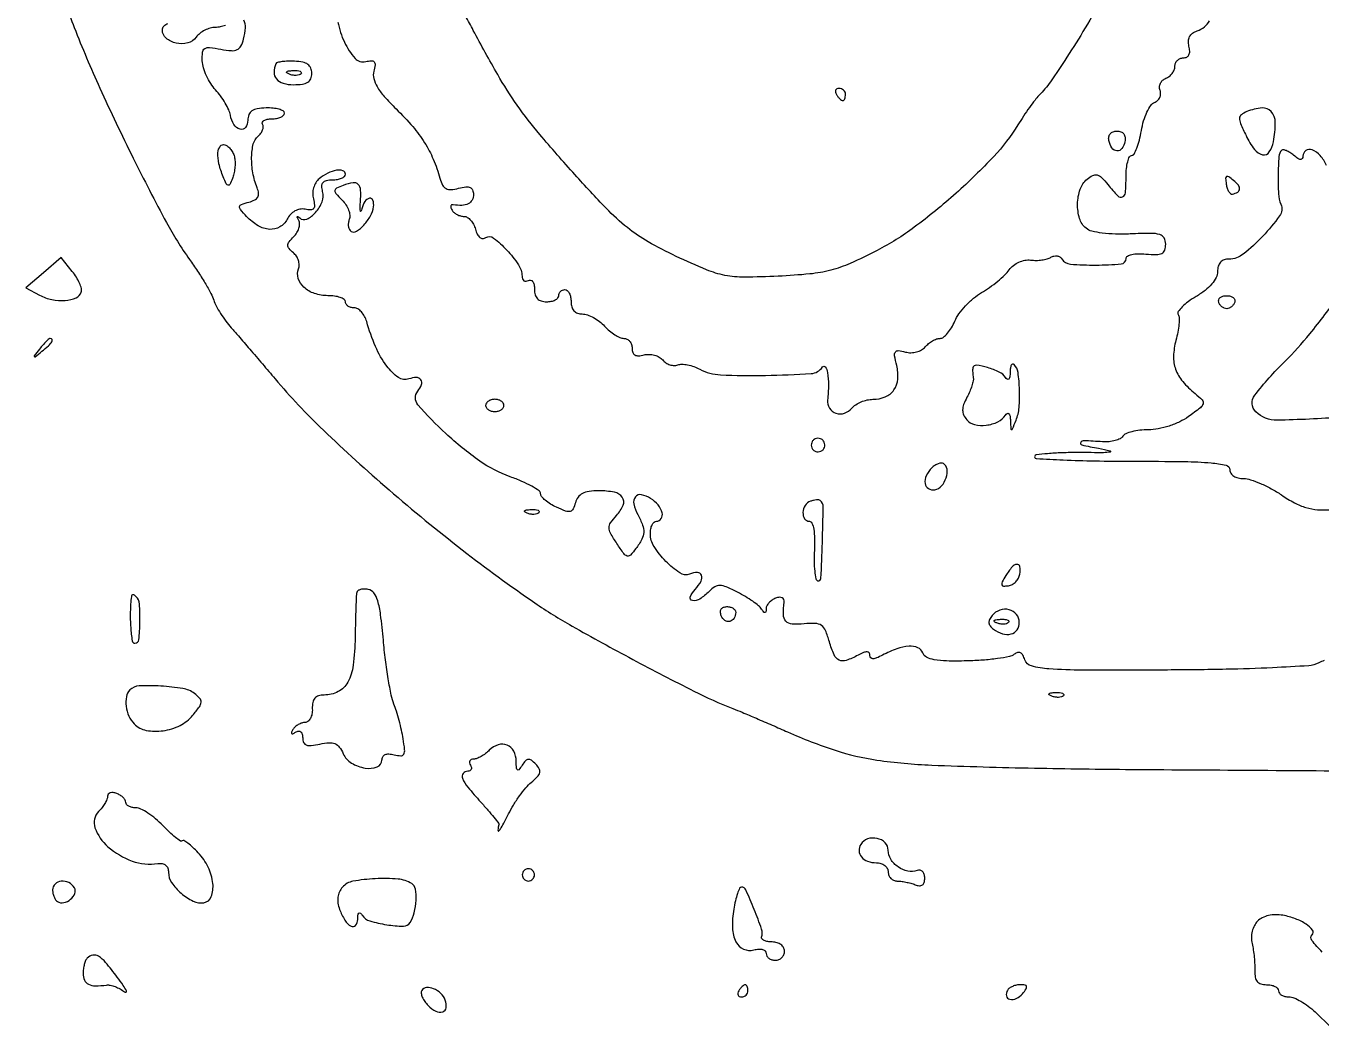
# Model space of a CAD drawing. Extents: x 0 to 5034, y 0 to 2560.
# Drawn here: x 1691.6 to 1904, y 1096 to 1260.2 of the extents above; entities that cross this region are included whole.
import ezdxf

# ---------------------------------------------------------------- set-up
doc = ezdxf.new("R2010")
doc.units = 0

msp = doc.modelspace()

# ---------------------------------------------------------------- linework, layer by layer
for points in [[(1698.016448, 1263.857072, -0.001554), (1699.53701, 1260, 0.013701), (1703.743963, 1250.044421, 0.00847), (1709.203319, 1238.571891, 0.007849), (1714.652411, 1228.022611, 0.032637), (1718.440938, 1221.949325, -0.010542), (1719.759796, 1220.029409, -0.011003), (1720.977219, 1218.082462, -0.010736), (1721.954643, 1216.356741, -0.046667), (1722.412598, 1215.275378, 0.04519), (1722.816567, 1214.313605, 0.018764), (1723.52419, 1213.09331, 0.018384), (1724.385053, 1211.834397, 0.022598), (1725.282001, 1210.729143, -0.003333), (1726.456503, 1209.390709, -0.00089), (1728.308213, 1207.244244, -0.000902), (1730.404145, 1204.797, -0.000931), (1732.469361, 1202.36765, 0.02589), (1740.393232, 1193.937755, 0.013168), (1751.156324, 1184.145008, 0.012773), (1763.171638, 1174.301844, 0.01505), (1775.047168, 1165.630333, 0.021632), (1781.156785, 1161.822396, 0.005923), (1791.107475, 1156.357198, 0.005837), (1801.155325, 1151.142389, 0.023172), (1807.5, 1148.30355, -0.005711), (1809.051009, 1147.673591, -0.001747), (1811.38125, 1146.686395, -0.001748), (1813.98284, 1145.562729, -0.001912), (1816.5, 1144.453599, 0.025708), (1824.303121, 1141.44992, 0.042663), (1831.163036, 1139.838133, 0.026731), (1840.136809, 1139.009773, 0.004751), (1857, 1138.518991, 0.003148), (1872.923089, 1138.307243, 0.000252), (1914.9875, 1138.033875, 0.00034), (1965.167743, 1137.767173, 0.000261)], [(1868.211674, 1265, -0.008718), (1865.300485, 1259.908163, -0.009693), (1862.31147, 1255.100089, -0.009675), (1859.595363, 1251.086482, -0.03955), (1857.71611, 1248.824966, 0.029653), (1857.078123, 1248.087368, 0.008295), (1856.170365, 1246.861084, 0.008337), (1855.187878, 1245.437145, 0.008679), (1854.266843, 1244, -0.050363), (1850.304416, 1238.822359, -0.022184), (1844.121477, 1232.795988, -0.022234), (1837.27899, 1227.220136, -0.04047), (1831.167482, 1223.402175, -0.014609), (1826.785636, 1221.294769, -0.04111), (1823.578367, 1220.171438, -0.039309), (1820.151388, 1219.561481, -0.012448), (1814.967464, 1219.184101, -0.010432), (1809.403, 1219.034321, -0.049731), (1806.239912, 1219.330399, -0.050551), (1803.220933, 1220.24357, -0.011005), (1798.241523, 1222.44788, -0.02005), (1793.626633, 1224.843754, -0.040036), (1790.231826, 1227.161201, -0.03143), (1786.768111, 1230.335661, -0.008251), (1781.635952, 1235.84903, -0.007692), (1775.881209, 1242.440633, -0.022155), (1772.170962, 1247.240692, -0.022969), (1768.973008, 1252.254196, -0.008791), (1764.974182, 1259.5, 0.00345), (1763.698286, 1261.871428, 0.004433)], [(1724.349541, 1260.319345, -0.037731), (1723.482691, 1260.080012, -0.048528), (1722.660243, 1260, 0.071552), (1721.830502, 1259.880649, 0.048293), (1720.941773, 1259.523376, 0.048001), (1720.131097, 1258.998395, 0.067306), (1719.534047, 1258.377449, -0.174463), (1718.160561, 1257.449897, -0.115591), (1716.238984, 1257.414605, -0.125761), (1714.615375, 1258.22308, -0.218004), (1714, 1259.567388, -0.18595), (1714.244469, 1260.202011, -0.117296), (1714.906971, 1260.657075, -0.067794)], [(1904.501209, 1156.154464, 0.051767), (1903.601915, 1155.786951, -0.1065), (1901.94363, 1155.311545, -0.004869), (1896.025658, 1154.97231, -0.007168), (1888.433091, 1154.720237, -0.003543), (1878.785955, 1154.606727, -0.001585), (1864.89297, 1154.585762, -0.017688), (1859.361542, 1154.790698, -0.046077), (1856.493608, 1155.266753, -0.257192), (1855.403824, 1156.30265, 0.050668), (1855.081923, 1157.046286, 0.149518), (1854.68425, 1157.42744, 0.193844), (1854.212164, 1157.467387, 0.093394), (1853.665902, 1157.179677, -0.119906), (1852.863023, 1156.809181, -0.01391), (1850.89454, 1156.479676, -0.016083), (1848.493367, 1156.224508, -0.012489), (1845.868702, 1156.096504, -0.010505), (1842.568732, 1156.087445, -0.040958), (1840.539687, 1156.291301, -0.07418), (1839.298944, 1156.716413, -0.183574), (1838.668444, 1157.421639, 0.20565), (1837.850826, 1158.261378, 0.113389), (1836.413068, 1158.504168, 0.072996), (1834.432054, 1158.093809, 0.035366), (1832.064897, 1157.034732, -0.022665), (1831.108085, 1156.577162, -0.096279), (1830.490399, 1156.446291, -0.226523), (1830.143468, 1156.604859, -0.175922), (1830, 1157, 0.161216), (1829.867086, 1157.401511, 0.232363), (1829.540008, 1157.56964, 0.103404), (1828.960873, 1157.459529, 0.024363), (1828.065741, 1157.035184, -0.037765), (1826.110899, 1156.171793, -0.197505), (1824.959898, 1156.228907, -0.183079), (1824.128961, 1157.087421, -0.031826), (1823.355944, 1159.25, 0.028404), (1822.718032, 1161.073865, 0.141698), (1822.047739, 1161.911674, 0.148018), (1821.050071, 1162.242955, 0.031929), (1819.211284, 1162.174634, -0.041142), (1817.240308, 1162.137699, -0.192649), (1816.23565, 1162.615759, -0.18361), (1815.810063, 1163.672535, -0.036901), (1815.921687, 1165.73403, 0.126109), (1815.866816, 1166.177774, 0.192645), (1815.604467, 1166.456829, 0.140899), (1815.146099, 1166.528762, 0.060603), (1814.540169, 1166.377041, 0.059472), (1813.950079, 1166.065914, 0.05897), (1813.447927, 1165.623875, 0.064475), (1813.104191, 1165.124018, 0.115569), (1812.984687, 1164.643011, -0.03291), (1812.944829, 1164.140764, -0.360062), (1812.80511, 1164.014568, -0.241647), (1812.595051, 1164.111119, -0.020319), (1812.234687, 1164.610468, 0.076562), (1811.75179, 1165.142189, 0.017565), (1810.779929, 1165.874168, 0.017759), (1809.58757, 1166.646681, 0.01649), (1808.314009, 1167.353048, 0.016224), (1806.459276, 1168.228431, 0.094963), (1805.411655, 1168.461789, 0.146937), (1804.577195, 1168.238043, 0.057975), (1803.635437, 1167.49258, -0.051623), (1802.105837, 1166.249964, -0.183516), (1800.89348, 1165.983821, -0.487011), (1800.556375, 1166.576022, -0.086881), (1801.347194, 1167.831152, 0.055253), (1802.307793, 1169.162093, 0.218174), (1802.391588, 1170.143677, 0.321173), (1801.742332, 1170.592455, 0.087644), (1800.446704, 1170.341175, -0.244404), (1798.815363, 1170.526309, -0.051482), (1796.540825, 1172.423867, -0.051647), (1794.607246, 1174.867302, -0.142512), (1794, 1176.954545, -0.04692), (1794.073627, 1177.737414, -0.066893), (1794.29375, 1178.399148, -0.087027), (1794.618039, 1178.845478, -0.194614), (1795, 1179, 0.256548), (1795.781944, 1179.429478, 0.206878), (1795.93531, 1180.390386, 0.112882), (1795.278035, 1181.669896, 0.078459), (1794.04636, 1182.738975, 0.087845), (1792.527851, 1183.350788, 0.28502), (1791.550345, 1182.996686, 0.227939), (1791.292691, 1181.842934, 0.065817), (1791.953756, 1180.086408, -0.031012), (1792.734326, 1178.381682, -0.106468), (1792.921537, 1177.185536, -0.109894), (1792.597245, 1176.039651, -0.034181), (1791.636647, 1174.517763, -0.029667), (1790.761496, 1173.45889, -0.277081), (1790.215722, 1173.301837, -0.172814), (1789.647286, 1173.692945, -0.011464), (1788.504848, 1175.352257, -0.017066), (1787.481043, 1177.037554, -0.126516), (1787.241552, 1177.937511, -0.156853), (1787.494925, 1178.748603, -0.030413), (1788.466162, 1179.96261, 0.082844), (1789.545507, 1181.645599, 0.263141), (1789.404424, 1182.92683, 0.191156), (1788.107665, 1183.755731, 0.047786), (1785.557614, 1184, 0.031449), (1783.944678, 1183.898448, 0.086647), (1782.859731, 1183.564477, 0.118888), (1782.153941, 1182.960103, 0.092817), (1781.721867, 1182.044422, -0.049057), (1781.341263, 1181.013971, -0.224202), (1780.857169, 1180.624234, -0.149564), (1780.108815, 1180.66934, -0.019359), (1778.613038, 1181.294422, -0.029832), (1777.618112, 1181.83048, -0.038037), (1776.776308, 1182.4441, -0.041868), (1776.18109, 1183.044351, -0.174184), (1776.007802, 1183.515281, 0.245418), (1775.747685, 1184.004117, 0.022699), (1774.545027, 1184.749898, 0.02515), (1772.94039, 1185.543705, 0.01696), (1771.0391, 1186.292518, -0.067993), (1766.026368, 1188.883421, -0.033665), (1760.447166, 1193.396296, -0.027654), (1755.896261, 1198.10772, -0.366588), (1755.873799, 1200.347937, 0.085296), (1756.48442, 1201.408146, 0.25046), (1756.371861, 1202.215878, 0.247915), (1755.635111, 1202.576765, 0.084163), (1754.427933, 1202.333972, -0.252448), (1752.706844, 1202.555753, -0.078521), (1750.789422, 1204.450456, -0.056383), (1748.955339, 1207.639016, -0.034072), (1747.495463, 1211.75, 0.055455), (1747.147881, 1212.610469, 0.061912), (1746.629527, 1213.339063, 0.070791), (1746.027347, 1213.833456, 0.137373), (1745.432612, 1214, -0.068054), (1744.885024, 1214.074877, -0.084602), (1744.42083, 1214.29375, -0.099744), (1744.110427, 1214.61866, -0.141874), (1744, 1215, 0.248558), (1743.796579, 1215.383922, 0.065557), (1743.154718, 1215.70625, 0.050666), (1742.224707, 1215.927162, 0.033004), (1741.122445, 1216, -0.081276), (1738.94225, 1216.356751, -0.105338), (1737.203223, 1217.38573, -0.131371), (1736.27968, 1218.841421, -0.169218), (1736.328683, 1220.414152, 0.101585), (1736.434219, 1221.052151, 0.070016), (1736.303866, 1221.775283, 0.06663), (1735.96709, 1222.470305, 0.073581), (1735.468438, 1223.026194, -0.041313), (1734.761207, 1223.719289, -0.186822), (1734.570109, 1224.253514, -0.161981), (1734.776729, 1224.824815, -0.029307), (1735.53707, 1225.679927, 0.058335), (1736.05363, 1226.33347, 0.06387), (1736.386576, 1227.069609, 0.072439), (1736.494767, 1227.773253, 0.132752), (1736.348866, 1228.33062, -0.017981), (1736.127158, 1228.752327, -0.206243), (1736.11959, 1228.935541, -0.483626), (1736.227039, 1228.969295, -0.035064), (1736.508523, 1228.747818, 0.301391), (1737.677441, 1228.569617, 0.104961), (1739.107926, 1229.642111, 0.086313), (1740.176988, 1231.40114, 0.158734), (1740.274891, 1233.056817, -0.054848), (1740.136075, 1233.999591, -0.184048), (1740.333376, 1234.580506, -0.173673), (1740.877638, 1234.903391, -0.047919), (1741.883369, 1235, 0.041146), (1742.69377, 1235.066803, 0.060611), (1743.37824, 1235.267758, 0.079688), (1743.843021, 1235.562844, 0.214731), (1744, 1235.911516, 0.320281), (1743.584698, 1236.49335, 0.12617), (1742.548649, 1236.576361, 0.075554), (1741.11197, 1236.097255, 0.05506), (1739.704116, 1235.169402, 0.083035), (1739.151403, 1234.52945, 0.066287), (1738.783886, 1233.693743, 0.064518), (1738.640979, 1232.767474, 0.070114), (1738.746243, 1231.862367, -0.035639), (1738.939228, 1230.828448, -0.199654), (1738.786442, 1230.298802, -0.229538), (1738.322322, 1230.077708, -0.047043), (1737.393008, 1230.171616, 0.091413), (1736.545993, 1230.182124, 0.085218), (1735.727975, 1229.892815, 0.07943), (1735.007292, 1229.323616, 0.06579), (1734.444514, 1228.522481, -0.141224), (1733.243894, 1227.263282, -0.150946), (1731.589428, 1226.877668, -0.118058), (1729.680991, 1227.479897, -0.069135), (1727.806048, 1228.992222, -0.013676), (1726.796781, 1230.127644, -0.218327), (1726.66318, 1230.61154, -0.274473), (1726.955722, 1230.961496, -0.02075), (1728.185929, 1231.338371, 0.050828), (1729.132673, 1231.691862, 0.148665), (1729.635131, 1232.163796, 0.162648), (1729.764706, 1232.806063, 0.064185), (1729.537412, 1233.690345, -0.050406), (1728.837391, 1236.133401, -0.048812), (1728.630088, 1238.693987, -0.053189), (1728.901815, 1240.891211, -0.163625), (1729.679227, 1242.148745, 0.058366), (1730.135071, 1242.626941, 0.070077), (1730.435494, 1243.170456, 0.082748), (1730.541428, 1243.693317, 0.148158), (1730.429973, 1244.113307, -0.235612), (1730.399472, 1244.448332, -0.168604), (1730.647779, 1244.739534, -0.091009), (1731.189877, 1244.936896, -0.041934), (1731.940983, 1245, 0.043374), (1732.729217, 1245.068507, 0.063111), (1733.395164, 1245.274103, 0.082768), (1733.84603, 1245.576414, 0.206611), (1734, 1245.933117, 0.27073), (1733.793687, 1246.28622, 0.059521), (1733.11875, 1246.567075, 0.046538), (1732.149457, 1246.745877, 0.029467), (1731, 1246.780937, 0.032189), (1729.53671, 1246.644781, 0.109093), (1728.649411, 1246.296067, 0.155853), (1728.168456, 1245.688731, 0.090387), (1728, 1244.764487, -0.156096), (1727.623656, 1243.588366, -0.317864), (1726.752124, 1243.284103, -0.186796), (1725.736895, 1244.054248, -0.093268), (1725.15017, 1245.582866, 0.061038), (1724.871456, 1246.476226, 0.025634), (1724.293948, 1247.59754, 0.024898), (1723.546141, 1248.747343, 0.02961), (1722.726623, 1249.749183, -0.045135), (1721.92466, 1250.794054, -0.033494), (1721.229843, 1252.073649, -0.034202), (1720.734448, 1253.381394, -0.062578), (1720.543228, 1254.503829, -0.035716), (1720.582565, 1255.925939, -0.231156), (1720.948954, 1256.519016, -0.17043), (1721.725441, 1256.69711, -0.018324), (1723.577856, 1256.419416, 0.025202), (1725.305895, 1256.184612, 0.126892), (1726.259134, 1256.346062, 0.170284), (1726.864872, 1256.918963, 0.055091), (1727.312843, 1258.088312, 0.04926), (1727.605474, 1259.932823, 0.139818), (1727.325332, 1261.191874, 0.312923)], [(1742.775087, 1260.876115, 0.064776), (1743.846878, 1257.559482, 0.070344), (1745.582993, 1254.923377, 0.282816), (1747.348914, 1254.383469, -0.044369), (1748.264676, 1254.53675, -0.243335), (1748.711907, 1254.347544, -0.207385), (1748.859257, 1253.843116, -0.032764), (1748.659467, 1252.805803, 0.124843), (1748.650645, 1251.609951, 0.073568), (1749.194267, 1250.279487, 0.048127), (1750.360585, 1248.683025, 0.016875), (1752.321437, 1246.623556, -0.020704), (1755.04652, 1243.717191, -0.037155), (1756.992268, 1241.090383, -0.040775), (1758.407883, 1238.382889, -0.03179), (1759.505166, 1235.248019, 0.04994), (1759.938706, 1234.13991, 0.152684), (1760.497405, 1233.570338, 0.143326), (1761.305107, 1233.400466, 0.042147), (1762.568016, 1233.606427, -0.031022), (1763.751996, 1233.826624, -0.128518), (1764.466864, 1233.730414, -0.203089), (1764.860711, 1233.332811, -0.095268), (1765, 1232.608408, -0.12311), (1764.769092, 1231.684808, -0.153085), (1764.140976, 1231.067141, -0.112327), (1763.100369, 1230.802002, -0.049482), (1761.67567, 1230.906356, 0.148011), (1761.416693, 1230.874632, 0.239867), (1761.279533, 1230.706461, 0.140879), (1761.299413, 1230.40829, 0.051817), (1761.484687, 1230.024777, 0.080541), (1761.82472, 1229.632604, 0.053429), (1762.321017, 1229.301028, 0.052453), (1762.888832, 1229.075926, 0.068261), (1763.442386, 1229, -0.139525), (1763.989715, 1228.844236, -0.072104), (1764.539073, 1228.382944, -0.062742), (1765.007476, 1227.702725, -0.055542), (1765.316061, 1226.899384, 0.049595), (1765.62089, 1226.076799, 0.111811), (1766.034893, 1225.56136, 0.16352), (1766.521791, 1225.385151, 0.145168), (1767.043475, 1225.526869, -0.314203), (1768.307938, 1225.456877, -0.038795), (1770.459006, 1223.485966, -0.041115), (1772.365842, 1221.075857, -0.140843), (1772.964037, 1219.190983, 0.083464), (1773.053143, 1218.737475, 0.156769), (1773.283186, 1218.448037, 0.177024), (1773.616373, 1218.367273, 0.110691), (1774, 1218.5, -0.202618), (1774.378123, 1218.558599, -0.181468), (1774.70625, 1218.33165, -0.104212), (1774.928459, 1217.804599, -0.047867), (1775, 1217.059017, 0.067914), (1775.124056, 1216.149898, 0.125559), (1775.492834, 1215.507377, 0.128278), (1776.117884, 1215.128636, 0.07253), (1777, 1215, 0.048028), (1777.765418, 1215.073693, 0.068025), (1778.4125, 1215.29375, 0.088204), (1778.848523, 1215.618118, 0.191087), (1779, 1216, -0.099038), (1779.076342, 1216.381638, -0.097945), (1779.29375, 1216.70625, -0.097945), (1779.618362, 1216.923658, -0.099038), (1780, 1217, -0.191087), (1780.381882, 1216.848523, -0.088204), (1780.70625, 1216.4125, -0.068025), (1780.926307, 1215.765418, -0.048028), (1781, 1215, 0.071768), (1781.12219, 1214.1531, 0.115138), (1781.480627, 1213.521001, 0.12151), (1782.065426, 1213.134631, 0.085713), (1782.845012, 1213, -0.084684), (1783.682053, 1212.857209, -0.040713), (1784.679733, 1212.4125, -0.038833), (1785.671193, 1211.765311, -0.044853), (1786.5, 1211, 0.033439), (1787.29186, 1210.234645, 0.034148), (1788.173392, 1209.5875, 0.036283), (1789.01364, 1209.136671, 0.105367), (1789.654988, 1209, -0.119441), (1790.167992, 1208.875678, -0.100673), (1790.604903, 1208.525115, -0.09213), (1790.89831, 1208.000818, -0.081796), (1791, 1207.383369, 0.088128), (1791.122355, 1206.694571, 0.178671), (1791.474206, 1206.281232, 0.14277), (1792.076905, 1206.141164, 0.050168), (1792.963232, 1206.280134, -0.070263), (1793.796627, 1206.376807, -0.059354), (1794.675793, 1206.249881, -0.061569), (1795.466171, 1205.929667, -0.092805), (1796.036345, 1205.456206, 0.072855), (1796.561518, 1204.983737, 0.066431), (1797.216393, 1204.663755, 0.070005), (1797.8964, 1204.538575, 0.102525), (1798.494972, 1204.636444, -0.099702), (1799.171045, 1204.75087, -0.039587), (1800.111103, 1204.646836, -0.037182), (1801.13871, 1204.369417, -0.038366), (1802.102709, 1203.945032, 0.112272), (1805.50119, 1203.012562, 0.015538), (1812.868528, 1202.916, 0.011094), (1820.366131, 1203.217227, 0.239993), (1822.210504, 1204.306363, -0.537762), (1822.677636, 1204.314631, -0.111518), (1823.049886, 1203.381492, -0.041165), (1823.201967, 1201.36225, -0.022302), (1823.073152, 1198.873107, 0.163966), (1823.382641, 1197.54377, 0.176273), (1824.425932, 1196.720516, 0.161933), (1825.828637, 1196.7233, 0.139649), (1827.049332, 1197.559441, -0.076349), (1827.671397, 1198.111305, -0.044476), (1828.556133, 1198.576836, -0.043265), (1829.548822, 1198.89373, -0.055689), (1830.5, 1199, 0.098597), (1832.525496, 1199.403335, 0.142571), (1833.940254, 1200.538877, 0.133543), (1834.581709, 1202.31989, 0.081703), (1834.395708, 1204.559511, -0.016262), (1834.05117, 1206.149566, -0.190848), (1834.172457, 1206.759484, -0.286227), (1834.641714, 1206.980281, -0.034519), (1835.81588, 1206.758399, 0.065595), (1836.725649, 1206.644289, 0.061734), (1837.653697, 1206.76518, 0.064914), (1838.478789, 1207.097118, 0.09174), (1839.085677, 1207.603235, -0.047279), (1839.622057, 1208.137673, -0.041227), (1840.27339, 1208.5897, -0.043352), (1840.936215, 1208.899832, -0.087972), (1841.501124, 1209, 0.166423), (1842.064331, 1209.192801, 0.050066), (1842.730178, 1209.82527, 0.044051), (1843.38318, 1210.734158, 0.035581), (1843.921063, 1211.809429, -0.058259), (1844.597438, 1213.021229, -0.031396), (1845.685166, 1214.343877, -0.030805), (1846.978982, 1215.56914, -0.042027), (1848.292383, 1216.492184, 0.021855), (1849.619277, 1217.346981, 0.01816), (1850.953693, 1218.366292, 0.018541), (1852.108534, 1219.39089, 0.046281), (1852.847849, 1220.241498, -0.071508), (1853.528972, 1220.949869, -0.058543), (1854.428044, 1221.495275, -0.059439), (1855.413221, 1221.810409, -0.079985), (1856.347849, 1221.839597, 0.035585), (1857.2585, 1221.787386, 0.03065), (1858.214696, 1221.859379, 0.031843), (1859.076336, 1222.034126, 0.073445), (1859.680902, 1222.297166, -0.084608), (1860.179441, 1222.501043, -0.093623), (1860.699422, 1222.518041, -0.100835), (1861.159585, 1222.34745, -0.115818), (1861.489919, 1222.016312, 0.238669), (1862.873728, 1221.170461, 0.021427), (1867.063132, 1221.014422, 0.020177), (1871.201501, 1221.204788, 0.389152), (1872, 1222.075366, -0.267934), (1872.230416, 1222.474484, -0.074324), (1872.929545, 1222.749907, -0.052386), (1873.971641, 1222.87792, -0.029354), (1875.248405, 1222.825366, 0.02211), (1876.965375, 1222.729776, 0.118918), (1877.87103, 1222.937362, 0.198316), (1878.338583, 1223.473467, 0.081386), (1878.498405, 1224.443851, 0.12702), (1878.235938, 1225.463816, 0.198905), (1877.537658, 1226.021088, 0.073637), (1876.067819, 1226.21903, 0.008286), (1872.693002, 1226.11871, -0.017902), (1870.257432, 1226.093164, -0.025525), (1868.101231, 1226.258111, -0.027668), (1866.381987, 1226.575778, -0.114165), (1865.443002, 1227.047304, -0.147657), (1864.376655, 1228.657713, -0.07841), (1864.051349, 1231.049513, -0.077627), (1864.479258, 1233.451984, -0.137575), (1865.614616, 1235.095122, -0.053377), (1866.551277, 1235.716953, -0.184884), (1867.261651, 1235.798129, -0.135949), (1867.982561, 1235.38335, -0.024454), (1869.024908, 1234.217567, 0.019298), (1870.659259, 1232.351317, 0.314808), (1871.431611, 1232.192353, 0.28135), (1871.91225, 1232.872358, 0.016693), (1872, 1235.5, -0.024613), (1872.066066, 1236.841265, -0.039144), (1872.26793, 1237.971875, -0.046389), (1872.559425, 1238.776315, -0.290383), (1872.912102, 1239, 0.273443), (1873.306614, 1239.233189, 0.032162), (1873.758245, 1240.195453, 0.031327), (1874.182145, 1241.510244, 0.020474), (1874.511764, 1243.069628, -0.030143), (1874.882147, 1244.668506, -0.036537), (1875.425584, 1246.108131, -0.039645), (1876.049316, 1247.214789, -0.15418), (1876.657132, 1247.698671, 0.0956), (1877.172362, 1248.019564, 0.09707), (1877.527905, 1248.507595, 0.098712), (1877.669149, 1249.086534, 0.102587), (1877.574329, 1249.666896, -0.104417), (1877.481548, 1250.248002, -0.099056), (1877.628195, 1250.829053, -0.096591), (1877.991884, 1251.320318, -0.093908), (1878.516859, 1251.644843, 0.074977), (1879.083841, 1251.966532, 0.064537), (1879.564327, 1252.455991, 0.066847), (1879.889326, 1253.031924, 0.095352), (1880, 1253.606989, -0.100019), (1880.107416, 1254.138595, -0.09817), (1880.413124, 1254.590803, -0.097711), (1880.869632, 1254.893704, -0.098067), (1881.40638, 1255, 0.119909), (1881.958739, 1255.134398, 0.163463), (1882.312711, 1255.499896, 0.122202), (1882.435357, 1256.098401, 0.053727), (1882.314959, 1256.903596, -0.072067), (1882.218032, 1257.766223, -0.115451), (1882.408972, 1258.478599, -0.116603), (1882.894246, 1259.027537, -0.074483), (1883.658579, 1259.411981, 0.188038), (1885.707204, 1261.099589, 0.030194)], [(1947.502402, 1196.120286, -0.000032), (1920.447605, 1196.407269, -0.136565)], [(1904.876926, 1237.370774, 0.07475), (1903.831548, 1238.977729, 0.119092), (1902.492274, 1239.909305, 0.249325), (1901.476854, 1239.788927, 0.245806), (1901, 1238.877555, -0.129135), (1900.8944, 1238.4755, -0.29578), (1900.628786, 1238.336564, -0.125257), (1900.171888, 1238.499441, -0.025273), (1899.475834, 1239.020056, 0.028888), (1898.860655, 1239.473286, 0.043414), (1898.273017, 1239.787049, 0.052371), (1897.789015, 1239.936243, 0.249959), (1897.521456, 1239.85479, 0.180762), (1897.056607, 1238.835122, 0.013695), (1896.924979, 1235.753262, 0.018019), (1896.988691, 1232.68176, 0.086934), (1897.385816, 1230.987258, -0.263091), (1897.17412, 1229.085946, -0.033043), (1894.432049, 1225.773515, -0.035249), (1891.204968, 1222.810323, -0.169682), (1888.885954, 1222, 0.082058), (1888.076977, 1221.866334, 0.124534), (1887.481835, 1221.480412, 0.118194), (1887.121933, 1220.84063, 0.069392), (1887, 1219.966275, -0.116589), (1886.767301, 1218.981898, -0.060673), (1886.066195, 1217.924422, -0.049931), (1884.959427, 1216.863269, -0.032896), (1883.501487, 1215.868376, 0.024291), (1882.200469, 1215.012981, 0.038973), (1881.191998, 1214.149508, 0.04634), (1880.563136, 1213.390941, 0.296547), (1880.552201, 1212.915537, -0.13686), (1880.710067, 1212.369719, -0.02458), (1880.667705, 1211.301411, -0.02491), (1880.488894, 1210.019474, -0.020253), (1880.174152, 1208.668556, 0.05938), (1879.785009, 1206.107289, 0.094983), (1880.130381, 1203.928925, 0.089125), (1881.281946, 1201.938112, 0.04702), (1883.329009, 1199.934668, -0.029583), (1884.468854, 1198.894289, -0.269532), (1884.62584, 1198.267164, -0.159287), (1884.177812, 1197.608311, -0.009729), (1882.241966, 1196.172295, -0.043335), (1880.789243, 1195.3169, -0.031762), (1879.052752, 1194.619209, -0.032014), (1877.26377, 1194.153757, -0.047668), (1875.654646, 1194, 0.027875), (1874.252468, 1193.921769, 0.034302), (1872.963572, 1193.687167, 0.036661), (1871.942317, 1193.346563, 0.15677), (1871.45985, 1192.935036, -0.140663), (1871.022545, 1192.537554, -0.048627), (1870.216325, 1192.233114, -0.04368), (1869.213776, 1192.054223, -0.038435), (1868.150833, 1192.040998, 0.006219), (1865.102891, 1192.19949, 0.273381), (1864.560951, 1191.907491, 0.513374), (1864.723457, 1191.529163, 0.007555), (1867.5, 1190.962278, -0.012293), (1869.386706, 1190.558411, -0.798029), (1869.384384, 1190.360668, -0.053054), (1868.32751, 1190.24825, -0.001908), (1864.255182, 1190.263955, 0.009564), (1861.477047, 1190.232133, 0.015836), (1859.137012, 1190.086277, 0.009648), (1857.262797, 1189.873179, 0.37392), (1857.0052, 1189.581036, 0.400447), (1857.286696, 1189.281758, 0.002078), (1861.701547, 1189.060532, 0.007209), (1866.865285, 1188.897847, 0.004326), (1873.000018, 1188.84616, -0.003027), (1881.582919, 1188.796142, -0.019181), (1885.943415, 1188.576889, -0.03492), (1888.396153, 1188.18507, -0.348843), (1889, 1187.424895, 0.149975), (1889.170921, 1186.867879, 0.103964), (1889.647901, 1186.407074, 0.083039), (1890.377542, 1186.102648, 0.057456), (1891.267865, 1186, -0.07795), (1892.405, 1185.821636, -0.024131), (1894.031327, 1185.210549, -0.023483), (1895.810053, 1184.341135, -0.023818), (1897.490733, 1183.312507, 0.027135), (1899.621319, 1182.027856, 0.049655), (1901.496532, 1181.259001, 0.052747), (1903.407395, 1180.90243, 0.03514), (1905.636716, 1180.882737, -0.032533)], [(1907.377817, 1196.070378, -0.014109), (1896.74886, 1195.575286, -0.200607), (1893.288997, 1196.947692, -0.380588), (1893.09924, 1199.658414, -0.033976), (1898.020518, 1205.209183, 0.028247), (1902.138666, 1209.748344, 0.012974), (1907.002123, 1216.088085, 0.012271)], [(1904.159351, 1108.35663, -0.031702), (1902.459136, 1110.271117, -0.378747), (1902.51502, 1111.181686, 0.37473), (1902.566745, 1111.937488, 0.083797), (1901.54485, 1112.898794, 0.056759), (1899.782105, 1113.80367, 0.0454), (1897.723347, 1114.373721, 0.048702), (1896.523959, 1114.472362, 0.052511), (1895.359078, 1114.331669, 0.056791), (1894.337623, 1113.971971, 0.083533), (1893.564089, 1113.421231, 0.07939), (1893.03699, 1112.69365, 0.056705), (1892.686656, 1111.749223, 0.055144), (1892.55018, 1110.719348, 0.064235), (1892.655282, 1109.738252, -0.020996), (1892.854676, 1108.71813, -0.012695), (1893.008984, 1107.496549, -0.012709), (1893.100695, 1106.273511, -0.021734), (1893.106803, 1105.25, 0.053814), (1893.179742, 1104.210166, 0.13197), (1893.503592, 1103.522225, 0.146256), (1894.102637, 1103.131508, 0.071996), (1895.011202, 1103, -0.048309), (1895.772319, 1102.92629, -0.068309), (1896.41579, 1102.70625, -0.088492), (1896.84928, 1102.381864, -0.190208), (1897, 1102, 0.165821), (1897.130091, 1101.618521, 0.095427), (1897.497989, 1101.29375, 0.076389), (1898.046853, 1101.074235, 0.057056), (1898.695281, 1101, -0.099725), (1899.522448, 1100.833364, -0.031791), (1900.652667, 1100.271785, -0.030295), (1901.862901, 1099.469713, -0.029541), (1902.978113, 1098.520969), (1905.565664, 1096.041938)]]:
    msp.add_lwpolyline(points, format="xyb")
for points in [[(1732.612029, 1254.036222, 0.103829), (1732.305534, 1252.643746, 0.179042), (1732.701467, 1251.540604, 0.150645), (1733.795855, 1250.834757, 0.068554), (1735.5, 1250.6, 0.031199), (1736.960168, 1250.6912, 0.108138), (1737.847345, 1251.00522, 0.159744), (1738.329449, 1251.579508, 0.095677), (1738.5, 1252.462639, 0.09665), (1738.331169, 1253.32789, 0.144055), (1737.854501, 1253.927645, 0.10541), (1737.001702, 1254.291288, 0.037335), (1735.676895, 1254.448861, 0.018078), (1734.577779, 1254.457209, 0.026324), (1733.61206, 1254.378626, 0.024555), (1732.858076, 1254.23914, 0.232877)], [(1736.729167, 1252.395833, -0.126455), (1736.402231, 1252.202593, -0.060344), (1735.916927, 1252.123424, -0.05415), (1735.359369, 1252.160852, -0.051402), (1734.8125, 1252.316886, -0.054073), (1734.395823, 1252.538436, -0.470617), (1734.37858, 1252.720685, -0.168741), (1734.670344, 1252.862007, -0.018894), (1735.416667, 1252.921053, -0.028489), (1736.112848, 1252.910055, -0.077125), (1736.592839, 1252.799335, -0.208169), (1736.77538, 1252.614691, -0.296942)], [(1824.5, 1249, 0.029505), (1824.768994, 1248.617226, 0.035638), (1825.066025, 1248.29375, 0.038439), (1825.34829, 1248.065539, 0.151918), (1825.559017, 1248, 0.210953), (1825.727648, 1248.07446, 0.081139), (1825.870461, 1248.29375, 0.061769), (1825.967655, 1248.617151, 0.042167), (1826, 1249, 0.105053), (1825.918938, 1249.381556, 0.099167), (1825.688914, 1249.70625, 0.09642), (1825.345238, 1249.923877, 0.093332), (1824.940983, 1250, 0.108972), (1824.586039, 1249.921712, 0.182303), (1824.3746, 1249.70625, 0.161196), (1824.343488, 1249.3821, 0.082592)], [(1891.799264, 1246.179715, 0.065041), (1890.900452, 1245.676825, 0.228602), (1890.601874, 1245.105129, 0.110385), (1890.769516, 1244.224216, 0.010873), (1891.674167, 1242.25, 0.04691), (1893.039189, 1239.999296, 0.180188), (1894.390138, 1239.123207, 0.308917), (1895.48903, 1239.562711, 0.103598), (1896.172046, 1241.25, 0.043208), (1896.46516, 1244.43343, 0.184826), (1895.805139, 1246.186535, 0.239525), (1894.289638, 1246.783084, 0.071377)], [(1871.809629, 1241.25, -0.110048), (1871.318179, 1240.117618, -0.259838), (1870.510529, 1239.743606, -0.231347), (1869.687524, 1240.225204, -0.095633), (1869.176676, 1241.447179, -0.097115), (1869.169492, 1242.063175, -0.131707), (1869.407325, 1242.563333, -0.128059), (1869.869802, 1242.886768, -0.089125), (1870.5, 1243, -0.090288), (1871.162207, 1242.879439, -0.143006), (1871.620099, 1242.535476, -0.134068), (1871.839187, 1241.980358, -0.075042)], [(1725.834574, 1238.60872, -0.046068), (1725.912765, 1237.825045, -0.027899), (1725.867618, 1236.893149, -0.027805), (1725.718038, 1235.965022, -0.043247), (1725.477238, 1235.191587, -0.01901), (1725.046841, 1234.243846, -0.339014), (1724.763904, 1234.106198, -0.237826), (1724.473285, 1234.33545, -0.011452), (1723.96295, 1235.5, -0.038776), (1723.270925, 1237.641179, -0.072553), (1723.107193, 1239.450758, -0.145112), (1723.483732, 1240.505712, -0.326172), (1724.25, 1240.750467, -0.097868), (1724.753118, 1240.464715, -0.055602), (1725.231093, 1239.949647, -0.052502), (1725.613767, 1239.299611, -0.058978)], [(1743.627489, 1234.068808, 0.023736), (1742.529574, 1233.609473, 0.272321), (1742.277202, 1233.236872, 0.201536), (1742.444485, 1232.755019, 0.013377), (1743.474616, 1231.668241, -0.053515), (1744.091196, 1230.903381, -0.054604), (1744.526534, 1230.030078, -0.060242), (1744.72727, 1229.184216, -0.120344), (1744.640801, 1228.506326, 0.059829), (1744.492022, 1227.916012, 0.06856), (1744.497562, 1227.334671, 0.079202), (1744.649755, 1226.850417, 0.139555), (1744.930367, 1226.543035, 0.290085), (1745.819306, 1226.5529, 0.064447), (1747.032868, 1227.584409, 0.058461), (1748.108154, 1229.088043, 0.089812), (1748.617685, 1230.600882, 0.119044), (1748.52293, 1231.636477, 0.37176), (1747.965572, 1231.963587, 0.210748), (1747.212714, 1231.45234, 0.07864), (1746.701706, 1230.25, -0.045381), (1746.553264, 1229.824443, -0.718714), (1746.451873, 1229.834808, -0.065548), (1746.409757, 1230.293002, -0.008152), (1746.465425, 1231.294028, 0.027458), (1746.500244, 1233.347575, 0.191983), (1746.101736, 1234.246459, 0.241768), (1745.260738, 1234.506346, 0.043542)], [(1888.425622, 1234.305807, 0.03958), (1888.581016, 1233.626388, 0.061372), (1888.829593, 1233.079414, 0.083825), (1889.12673, 1232.738163, 0.231308), (1889.428663, 1232.666667, 0.070797), (1890.299195, 1232.997787, 0.252118), (1890.611354, 1233.482629, 0.196363), (1890.410124, 1234.111476, 0.045175), (1889.604459, 1234.913307, 0.020399), (1888.832133, 1235.50279, 0.278638), (1888.493884, 1235.525707, 0.296217), (1888.330625, 1235.2399, 0.022192)], [(1694.503349, 1219.75654), (1691.618101, 1217.274754), (1693.860635, 1216.074586, 0.072898), (1695.874924, 1215.348755, 0.069295), (1698.048936, 1215.213905, 0.081887), (1699.834285, 1215.650489, 0.215734), (1700.704545, 1216.598619, 0.144621), (1700.722004, 1217.172853, 0.039118), (1700.419562, 1218.041492, 0.036183), (1699.904295, 1219.01788, 0.030695), (1699.227172, 1219.967782), (1697.388597, 1222.238326)], [(1889.808333, 1214.925, -0.073624), (1889.600259, 1214.514089, -0.066918), (1889.276198, 1214.165781, -0.070382), (1888.889952, 1213.930417, -0.102038), (1888.5, 1213.85, -0.102038), (1888.110048, 1213.930417, -0.070382), (1887.723802, 1214.165781, -0.066918), (1887.399741, 1214.514089, -0.073624), (1887.191667, 1214.925, -0.159683), (1887.189601, 1215.333474, -0.143818), (1887.428177, 1215.684219, -0.107546), (1887.888977, 1215.920344, -0.064908), (1888.5, 1216, -0.064908), (1889.111023, 1215.920344, -0.107546), (1889.571823, 1215.684219, -0.143818), (1889.810399, 1215.333474, -0.159683)], [(1693.872445, 1207.25, 0.001576), (1692.99236, 1206.120493, 0.377591), (1693, 1206, 0.377591), (1693.120493, 1205.99236, 0.001576), (1694.25, 1206.872445, 0.017685), (1695.306759, 1207.76332, 0.065617), (1695.869516, 1208.426111, 0.241985), (1695.90695, 1208.806605, 0.307699), (1695.622445, 1209, 0.184603), (1695.410139, 1208.91885, 0.013803), (1694.952641, 1208.485938, 0.017649), (1694.425681, 1207.920402, 0.012436)], [(1846.881579, 1204.15638, 0.037993), (1846.848844, 1203.838275, 0.016773), (1846.851781, 1203.415347, 0.016488), (1846.884912, 1202.96515, 0.021307), (1846.946433, 1202.555439, -0.101886), (1846.940621, 1202.046529, -0.024035), (1846.718791, 1201.221133, -0.023768), (1846.365944, 1200.278397, -0.021436), (1845.914118, 1199.339528, 0.032335), (1845.372665, 1198.148716, 0.088862), (1845.203662, 1197.244851, 0.109668), (1845.373006, 1196.453739, 0.065942), (1845.886032, 1195.637323, 0.165777), (1847.170137, 1194.850903, 0.085811), (1849.071439, 1194.75626, 0.082579), (1850.967198, 1195.314243, 0.13219), (1852.234687, 1196.412284, -0.117384), (1852.532799, 1196.686156, -0.351486), (1852.787375, 1196.643334, -0.142886), (1852.972449, 1196.25456, -0.030289), (1853.048074, 1195.5, 0.003406), (1853.110656, 1194.14467, 0.41876), (1853.227531, 1194.041188, 0.284252), (1853.382897, 1194.152656, 0.002466), (1853.961856, 1195.562649, 0.075176), (1854.458897, 1197.642129, 0.029794), (1854.532462, 1200.586359, 0.02633), (1854.286016, 1203.404193, 0.162794), (1853.646118, 1204.687215, 0.266187), (1853.402209, 1204.753431, 0.211992), (1853.185299, 1204.580515, 0.085884), (1853.035094, 1204.10939, 0.032336), (1852.984687, 1203.416667, -0.029706), (1852.935831, 1202.692724, -0.15335), (1852.770074, 1202.332354, -0.366564), (1852.529176, 1202.30021, -0.102023), (1852.234687, 1202.587716, 0.132264), (1851.211275, 1203.474048, 0.041444), (1849.302289, 1204.209862, 0.041094), (1847.466005, 1204.587674, 0.397407)], [(1767, 1198, 0.148195), (1767.115568, 1197.618646, 0.098894), (1767.440625, 1197.29375, 0.082425), (1767.926543, 1197.074694, 0.064853), (1768.5, 1197, 0.064853), (1769.073457, 1197.074694, 0.082425), (1769.559375, 1197.29375, 0.098894), (1769.884432, 1197.618646, 0.148195), (1770, 1198, 0.148195), (1769.884432, 1198.381354, 0.098894), (1769.559375, 1198.70625, 0.082425), (1769.073457, 1198.925306, 0.064853), (1768.5, 1199, 0.064853), (1767.926543, 1198.925306, 0.082425), (1767.440625, 1198.70625, 0.098894), (1767.115568, 1198.381354, 0.148195)], [(1820.552786, 1192.08541, 0.099038), (1820.401684, 1191.679226, 0.097945), (1820.417584, 1191.244476, 0.097945), (1820.597789, 1190.848514, 0.099038), (1820.91459, 1190.552786, 0.099038), (1821.320774, 1190.401684, 0.097945), (1821.755524, 1190.417584, 0.097945), (1822.151486, 1190.597789, 0.099038), (1822.447214, 1190.91459, 0.099038), (1822.598316, 1191.320774, 0.097945), (1822.582416, 1191.755524, 0.097945), (1822.402211, 1192.151486, 0.099038), (1822.08541, 1192.447214, 0.099038), (1821.679226, 1192.598316, 0.097945), (1821.244476, 1192.582416, 0.097945), (1820.848514, 1192.402211, 0.099038)], [(1840.160081, 1187.760081, 0.085298), (1839.250281, 1186.472706, 0.146643), (1839.050682, 1185.185352, 0.227897), (1839.597576, 1184.360598, 0.184554), (1840.655524, 1184.176676, 0.167332), (1841.749567, 1184.809585, 0.099149), (1842.502662, 1186.133817, 0.108895), (1842.648076, 1187.547492, 0.229609), (1842.071015, 1188.456111, 0.156552), (1841.698341, 1188.548492, 0.070543), (1841.199952, 1188.443073, 0.059731), (1840.659501, 1188.169481, 0.049405)], [(1775.729167, 1180.395833, -0.126455), (1775.402231, 1180.202593, -0.060344), (1774.916927, 1180.123424, -0.05415), (1774.359369, 1180.160852, -0.051402), (1773.8125, 1180.316886, -0.054073), (1773.395823, 1180.538436, -0.470617), (1773.37858, 1180.720685, -0.168741), (1773.670344, 1180.862007, -0.018894), (1774.416667, 1180.921053, -0.028489), (1775.112848, 1180.910055, -0.077125), (1775.592839, 1180.799335, -0.208169), (1775.77538, 1180.614691, -0.296942)], [(1820.25, 1182.279762, 0.168547), (1819.394953, 1181.592582, 0.127254), (1819.028493, 1180.4355, 0.159187), (1819.301352, 1179.418628, 0.253456), (1820.074139, 1179, -0.307363), (1820.502707, 1178.709062, -0.051706), (1820.786181, 1177.703141, -0.038148), (1820.929509, 1176.200594, -0.017969), (1820.896168, 1174.25, 0.015787), (1820.85672, 1172.411623, 0.024222), (1820.949908, 1170.821875, 0.021083), (1821.135963, 1169.583653, 0.274787), (1821.43314, 1169.25, 0.491984), (1821.970448, 1169.623626, 0.004068), (1822.209583, 1175.507, 0.004822), (1822.343229, 1181.356428, 0.223238), (1821.861111, 1182.418651, 0.160872), (1821.640445, 1182.50844, 0.038375), (1821.238889, 1182.504712, 0.035571), (1820.755031, 1182.428064, 0.02871)], [(1852.292053, 1170.096043, 0.015919), (1851.684429, 1169.050414, 0.188427), (1851.62832, 1168.593136, 0.337719), (1851.901928, 1168.376808, 0.040862), (1852.718378, 1168.429172, 0.091), (1853.354051, 1168.644939, 0.072211), (1853.931094, 1169.086257, 0.07152), (1854.363625, 1169.678333, 0.08581), (1854.578388, 1170.333129, 0.072188), (1854.58036, 1171.563467, 0.40278), (1854.108066, 1171.931892, 0.195877), (1853.312413, 1171.507313, 0.03389)], [(1708.916667, 1166.666667, 0.025529), (1708.731378, 1164.143625, 0.024555), (1708.800161, 1161.581604, 0.01743), (1709.04349, 1159.394429, 0.372168), (1709.5, 1159, 0.383763), (1710.131389, 1159.568303, 0.020838), (1710.315687, 1162.471094, 0.02394), (1710.238635, 1165.418539, 0.179747), (1709.666667, 1166.666667, 0.056893), (1709.404978, 1166.874731, 0.14043), (1709.171354, 1166.941667, 0.219998), (1709.003514, 1166.864061, 0.146088)], [(1745.851041, 1167.323324, 0.034517), (1745.787878, 1166.751325, 0.00162), (1745.714591, 1164.809927, 0.002667), (1745.647296, 1162.502596, 0.001913), (1745.595705, 1159.923235, -0.026992), (1745.27682, 1155.384579, -0.09317), (1744.381434, 1152.588574, -0.151543), (1742.817613, 1151.059155, -0.118926), (1740.5, 1150.5, 0.071257), (1739.584773, 1150.368902, 0.14594), (1738.981797, 1149.978675, 0.132304), (1738.655077, 1149.290936, 0.053976), (1738.579401, 1148.25, -0.054606), (1738.515734, 1147.389209, -0.076121), (1738.262303, 1146.660938, -0.097583), (1737.866798, 1146.173232, -0.175485), (1737.388418, 1146, 0.078594), (1736.849624, 1145.914782, 0.053376), (1736.281611, 1145.660863, 0.052691), (1735.771557, 1145.287163, 0.07002), (1735.404508, 1144.845492, 0.029004), (1735.156574, 1144.386848, 0.315645), (1735.190983, 1144.190983, 0.315645), (1735.386848, 1144.156574, 0.029004), (1735.845492, 1144.404508, -0.103526), (1736.311693, 1144.573238, -0.206979), (1736.682714, 1144.47165, -0.163047), (1736.92249, 1144.099291, -0.062293), (1737, 1143.479562, 0.100675), (1737.154865, 1142.718218, 0.209023), (1737.58679, 1142.309877, 0.117049), (1738.396353, 1142.21867, 0.023844), (1739.828536, 1142.46234, -0.035098), (1741.324022, 1142.682303, -0.118044), (1742.294033, 1142.52663, -0.136476), (1743.007757, 1141.966499, -0.053656), (1743.641957, 1140.87638, 0.153349), (1744.98811, 1139.353957, 0.095257), (1747.245071, 1138.523698, 0.128377), (1749.210073, 1138.70657, 0.315549), (1750, 1139.83361, -0.122487), (1750.13862, 1140.390979, -0.168954), (1750.513505, 1140.739193, -0.119908), (1751.136887, 1140.849484, -0.04809), (1751.997661, 1140.710863, 0.051287), (1753.075783, 1140.544286, 0.284947), (1753.566352, 1140.815076, 0.154833), (1753.716696, 1141.541739, 0.015054), (1753.474965, 1143.344231, 0.01484), (1753.202753, 1144.736378, 0.009892), (1752.812387, 1146.314063, 0.009964), (1752.372563, 1147.830632, 0.019186), (1751.950096, 1149.02279, -0.044931), (1751.516761, 1150.479549, -0.009025), (1751.02834, 1153.144278, -0.009467), (1750.573243, 1156.276302, -0.008716), (1750.222793, 1159.510746, 0.008081), (1749.774621, 1163.696764, 0.041703), (1749.298008, 1165.975575, 0.088157), (1748.663347, 1167.239368, 0.187191), (1747.75, 1167.81128, 0.045025), (1747.06917, 1167.879147, 0.065314), (1746.470306, 1167.806282, 0.085788), (1746.039745, 1167.612623, 0.202184)], [(1808, 1164.059017, -0.13423), (1807.734336, 1163.087259, -0.204571), (1807.039442, 1162.576874, -0.217321), (1806.224762, 1162.74038, -0.145599), (1805.63617, 1163.505744, -0.076022), (1805.502894, 1164.117056, -0.151817), (1805.618633, 1164.593244, -0.165347), (1805.97324, 1164.893936, -0.094172), (1806.531385, 1165, -0.062212), (1807.092934, 1164.929858, -0.080499), (1807.568594, 1164.723586, -0.097959), (1807.886945, 1164.417889, -0.153789)], [(1850.031357, 1163.537783, 0.059128), (1849.617012, 1162.897852, 0.138195), (1849.514766, 1162.341767, 0.14386), (1849.718811, 1161.828785, 0.066181), (1850.237669, 1161.321326, 0.084789), (1851.728649, 1160.558422, 0.139054), (1853.136446, 1160.519784, 0.17962), (1854.119686, 1161.198749, 0.153949), (1854.5, 1162.404671, 0.170357), (1854.035883, 1163.727331, 0.163308), (1852.838942, 1164.498071, 0.147205), (1851.317217, 1164.431108, 0.136281)], [(1852.729167, 1162.395833, -0.126455), (1852.402231, 1162.202593, -0.060344), (1851.916927, 1162.123424, -0.05415), (1851.359369, 1162.160852, -0.051402), (1850.8125, 1162.316886, -0.054073), (1850.395823, 1162.538436, -0.470617), (1850.37858, 1162.720685, -0.168741), (1850.670344, 1162.862007, -0.018894), (1851.416667, 1162.921053, -0.028489), (1852.112848, 1162.910055, -0.077125), (1852.592839, 1162.799335, -0.208169), (1852.77538, 1162.614691, -0.296942)], [(1708.666667, 1151.333333, 0.152957), (1708.095649, 1150.241411, 0.076814), (1708.056435, 1148.670039, 0.071629), (1708.511017, 1147.036358, 0.093015), (1709.386589, 1145.756268, 0.150553), (1711.361378, 1144.711708, 0.083278), (1714.113704, 1144.652519, 0.078627), (1716.896592, 1145.518255, 0.105805), (1718.960262, 1147.151049, 0.015804), (1720.068124, 1148.581443, 0.136955), (1720.345605, 1149.329539, 0.209442), (1720.131412, 1149.954981, 0.04433), (1719.25955, 1150.75, 0.122852), (1717.347839, 1151.572381, 0.026696), (1713.750031, 1151.963891, 0.023947), (1710.163644, 1151.989452, 0.188341)], [(1861.729167, 1150.395833, -0.126455), (1861.402231, 1150.202593, -0.060344), (1860.916927, 1150.123424, -0.05415), (1860.359369, 1150.160852, -0.051402), (1859.8125, 1150.316886, -0.054073), (1859.395823, 1150.538436, -0.470617), (1859.37858, 1150.720685, -0.168741), (1859.670344, 1150.862007, -0.018894), (1860.416667, 1150.921053, -0.028489), (1861.112848, 1150.910055, -0.077125), (1861.592839, 1150.799335, -0.208169), (1861.77538, 1150.614691, -0.296942)], [(1767.600367, 1141.45751, -0.034737), (1766.959217, 1140.899753, -0.033411), (1766.238932, 1140.428144, -0.035253), (1765.547882, 1140.100751, -0.093259), (1765.012412, 1140, 0.09977), (1764.629144, 1139.922754, 0.176681), (1764.395582, 1139.70625, 0.168675), (1764.350076, 1139.381744, 0.089914), (1764.5, 1139, -0.082592), (1764.656512, 1138.6179, -0.161196), (1764.6254, 1138.29375, -0.182303), (1764.413961, 1138.078288, -0.108972), (1764.059017, 1138, 0.232827), (1763.305431, 1137.628977, 0.269687), (1763.20386, 1136.845661, 0.072487), (1764.088495, 1135.378571, 0.013204), (1766.171969, 1132.972861, -0.005887), (1767.375666, 1131.623415, -0.009579), (1768.361656, 1130.446715, -0.003722), (1769.166408, 1129.432698, -0.327493), (1769.171969, 1129.25, 0.090485), (1769.106956, 1129.105221, 0.023374), (1769.057205, 1128.853125, 0.023003), (1769.026705, 1128.555462, 0.021619), (1769.02277, 1128.25, 0.69387), (1769.150888, 1128.20651, 0.030822), (1769.540412, 1128.748438, 0.018526), (1770.095249, 1129.707353, 0.008405), (1770.752981, 1131, -0.023701), (1771.554677, 1132.463095, -0.018791), (1772.552174, 1133.965086, -0.019168), (1773.585029, 1135.290034, -0.044227), (1774.480211, 1136.179017, 0.026948), (1775.490215, 1137.115059, 0.133472), (1775.861097, 1137.787343, 0.190403), (1775.773457, 1138.420474, 0.065968), (1775.208359, 1139.170658, 0.03678), (1774.489273, 1139.801254, 0.183607), (1773.98319, 1139.948552, 0.192974), (1773.522602, 1139.719666, 0.041163), (1772.973672, 1138.991641, -0.020978), (1772.464935, 1138.257083, -0.399434), (1772.2133, 1138.215677, -0.234384), (1772.04947, 1138.506252, -0.011447), (1772.015313, 1139.643011, 0.119022), (1771.605057, 1141.290355, 0.176769), (1770.517926, 1142.28274, 0.176946), (1769.048041, 1142.341093, 0.119263)], [(1705, 1133.897187, -0.098681), (1704.900342, 1133.397153, -0.033882), (1704.570269, 1132.732925, -0.032121), (1704.096929, 1132.030765, -0.032019), (1703.537086, 1131.394229, 0.290265), (1702.94265, 1128.740889, 0.127098), (1705.057642, 1125.632431, 0.094417), (1709.049271, 1123.281692, 0.123354), (1713.25, 1122.866632, -0.080395), (1713.972996, 1122.856897, -0.129063), (1714.530174, 1122.600948, -0.133283), (1714.878264, 1122.111784, -0.088597), (1715, 1121.430154, 0.149572), (1715.516722, 1119.741463, 0.066776), (1717.078048, 1117.987081, 0.066776), (1719.046553, 1116.706225, 0.149571), (1720.793607, 1116.448335, 0.271848), (1722.00973, 1117.434285, 0.11855), (1722.273505, 1119.573603, 0.084058), (1721.496746, 1122.264299, 0.076505), (1719.860349, 1124.648652, 0.016811), (1718.987065, 1125.517739, 0.027638), (1718.186115, 1126.184346, 0.026732), (1717.527717, 1126.620806, 0.341784), (1717.252394, 1126.585728, -0.3591), (1716.965557, 1126.558141, -0.018054), (1716.148387, 1127.153626, -0.022151), (1715.160314, 1128.003144, -0.01341), (1714.064741, 1129.089671, 0.026876), (1712.879381, 1130.203575, 0.029662), (1711.618211, 1131.145091, 0.030976), (1710.457308, 1131.80985, 0.115032), (1709.641737, 1132, -0.052428), (1709.013604, 1132.066045, -0.072291), (1708.48226, 1132.262322, -0.09222), (1708.125328, 1132.552203, -0.17804), (1708, 1132.893011, 0.13875), (1707.891374, 1133.276919, 0.061199), (1707.559375, 1133.692784, 0.053891), (1707.073796, 1134.075237, 0.048303), (1706.5, 1134.361626, 0.060579), (1705.925868, 1134.505415, 0.106564), (1705.440625, 1134.462634, 0.150287), (1705.121919, 1134.245247, 0.170074)], [(1828.5, 1126, 0.150128), (1828.220315, 1124.929465, 0.167478), (1828.609153, 1123.939773, 0.133059), (1829.628907, 1123.242127, 0.084055), (1831.059017, 1123, -0.075715), (1831.800591, 1122.887055, -0.089148), (1832.429836, 1122.559375, -0.100726), (1832.850484, 1122.07204, -0.128528), (1833, 1121.5, 0.093456), (1833.107966, 1120.927413, 0.096457), (1833.4166, 1120.440625, 0.099144), (1833.877082, 1120.11481, 0.104916), (1834.418213, 1120, -0.032815), (1835.074909, 1119.956854, -0.017107), (1835.884475, 1119.821697, -0.016939), (1836.709117, 1119.625558, -0.024761), (1837.418213, 1119.393011, 0.068494), (1838.112895, 1119.230625, 0.175098), (1838.605826, 1119.358501, 0.175549), (1838.90241, 1119.771544, 0.068903), (1839, 1120.476345, 0.076119), (1838.90623, 1121.088719, 0.121764), (1838.632812, 1121.538474, 0.148397), (1838.225437, 1121.754505, 0.135122), (1837.75, 1121.718461, -0.139699), (1836.210635, 1121.615658, -0.099991), (1834.619588, 1122.307623, -0.10026), (1833.425193, 1123.560795, -0.141314), (1833, 1125.035184, 0.197508), (1832.490969, 1126.27355, 0.145922), (1831.177537, 1126.992796, 0.137053), (1829.620151, 1126.897362, 0.172587)], [(1773, 1121, 0.099038), (1773.076342, 1120.618362, 0.097945), (1773.29375, 1120.29375, 0.097945), (1773.618362, 1120.076342, 0.099038), (1774, 1120, 0.099038), (1774.381638, 1120.076342, 0.097945), (1774.70625, 1120.29375, 0.097945), (1774.923658, 1120.618362, 0.099038), (1775, 1121, 0.099038), (1774.923658, 1121.381638, 0.097945), (1774.70625, 1121.70625, 0.097945), (1774.381638, 1121.923658, 0.099038), (1774, 1122, 0.099038), (1773.618362, 1121.923658, 0.097945), (1773.29375, 1121.70625, 0.097945), (1773.076342, 1121.381638, 0.099038)], [(1696, 1118.559017, 0.050179), (1696.059136, 1117.971245, 0.047705), (1696.234338, 1117.396494, 0.051353), (1696.491943, 1116.917963, 0.105582), (1696.797746, 1116.625, 0.196264), (1697.819047, 1116.453917, 0.116315), (1698.945849, 1117.002701, 0.126473), (1699.648739, 1117.957912, 0.238458), (1699.569098, 1118.888197, 0.13979), (1698.644332, 1119.731646, 0.139299), (1697.412475, 1119.96198, 0.168863), (1696.404999, 1119.504142, 0.205232)], [(1743.538106, 1119, 0.071143), (1743.026186, 1118.215779, 0.075328), (1742.76714, 1117.334539, 0.071061), (1742.773249, 1116.372767, 0.05409), (1743.040682, 1115.352327, 0.046609), (1743.924543, 1113.557263, 0.128389), (1744.934308, 1112.588399, 0.362565), (1745.66455, 1112.726039, 0.171755), (1746.015313, 1113.690983, -0.02848), (1746.061551, 1114.396873, -0.176689), (1746.223974, 1114.714951, -0.373074), (1746.460838, 1114.723184, -0.077018), (1746.765313, 1114.388148, 0.175214), (1748.016537, 1113.456606, 0.035195), (1750.769624, 1112.833135, 0.033148), (1753.532685, 1112.594724, 0.265224), (1754.61324, 1113.183227, 0.078224), (1755.293938, 1114.804769, 0.04953), (1755.585391, 1116.838574, 0.050149), (1755.480539, 1118.680733, 0.218415), (1754.890229, 1119.567842, 0.118281), (1752.633072, 1120.311101, 0.033167), (1748.894577, 1120.372156, 0.031228), (1745.243804, 1119.960015, 0.170518)], [(1807.670899, 1115.359413, 0.047967), (1807.47093, 1112.287957, 0.108311), (1808.037118, 1110.038988, 0.172974), (1809.272838, 1108.850712, 0.171412), (1810.986912, 1108.706828, -0.049129), (1811.768683, 1108.831065, -0.086366), (1812.417157, 1108.757551, -0.127178), (1812.840523, 1108.504816, -0.197409), (1813, 1108.116631, 0.133328), (1813.115603, 1107.69081, 0.100509), (1813.440625, 1107.32801, 0.087528), (1813.926814, 1107.083904, 0.072803), (1814.5, 1107, 0.099038), (1815.072457, 1107.114514, 0.097945), (1815.559375, 1107.440625, 0.097945), (1815.885486, 1107.927543, 0.099038), (1816, 1108.5, 0.130775), (1815.846791, 1109.075754, 0.10214), (1815.416667, 1109.5625, 0.08892), (1814.769411, 1109.888136, 0.072314), (1814, 1110, -0.038595), (1813.251502, 1110.057862, -0.068799), (1812.660938, 1110.235178, -0.107719), (1812.31331, 1110.495993, -0.259388), (1812.25, 1110.800605, 0.15927), (1812.232604, 1112.11671, 0.013535), (1811.03755, 1115.328881, 0.010378), (1809.667671, 1118.533185, 0.294617), (1808.944196, 1119, 0.291589), (1808.646235, 1118.810088, 0.024869), (1808.288629, 1117.930577, 0.026754), (1807.946712, 1116.75463, 0.017148)], [(1701.666667, 1107.333333, 0.097261), (1701.4101, 1106.951373, 0.034257), (1701.195833, 1106.323958, 0.032464), (1701.049166, 1105.584091, 0.03271), (1701, 1104.833333, 0.103431), (1701.22737, 1103.745952, 0.176635), (1701.860147, 1103.082743, 0.115854), (1703.000566, 1102.817485, 0.033132), (1704.824189, 1102.942391, -0.086635), (1705.448042, 1102.91854, -0.03862), (1706.239069, 1102.683992, -0.036721), (1707.058708, 1102.299259, -0.041063), (1707.781302, 1101.810873, 0.293857), (1708.036314, 1101.784048, 0.410716), (1708.104476, 1101.986632, 0.038115), (1707.578816, 1102.881633, 0.009631), (1706.588425, 1104.25, 0.012356), (1704.6852, 1106.649929, 0.079152), (1703.520303, 1107.666751, 0.193877), (1702.59001, 1107.832822, 0.145782)], [(1756.522834, 1102.036946, 0.176299), (1756.429478, 1101.58696, 0.064509), (1756.607607, 1100.951471, 0.05389), (1757.002928, 1100.244407, 0.042004), (1757.571429, 1099.571429, 0.077297), (1758.840491, 1098.643975, 0.197932), (1759.952871, 1098.548062, 0.291408), (1760.523671, 1099.227277, 0.125193), (1760.379007, 1100.454706, 0.109016), (1759.642439, 1101.570213, 0.095457), (1758.471572, 1102.336831, 0.119302), (1757.301581, 1102.515912, 0.23721)], [(1808.5, 1102, 0.082592), (1808.343488, 1101.6179, 0.161196), (1808.3746, 1101.29375, 0.182303), (1808.586039, 1101.078288, 0.108972), (1808.940983, 1101, 0.093332), (1809.345238, 1101.076123, 0.09642), (1809.688914, 1101.29375, 0.099167), (1809.918938, 1101.618444, 0.105053), (1810, 1102, 0.042167), (1809.967655, 1102.382849, 0.061769), (1809.870461, 1102.70625, 0.081139), (1809.727648, 1102.92554, 0.210953), (1809.559017, 1103, 0.151918), (1809.34829, 1102.934461, 0.038439), (1809.066025, 1102.70625, 0.035638), (1808.768994, 1102.382774, 0.029505)], [(1852.542705, 1102.069098, 0.189332), (1852.37666, 1101.153183, 0.296611), (1852.916015, 1100.598715, 0.169397), (1853.999236, 1100.721733, 0.107759), (1855.009138, 1101.51101, 0.020503), (1855.619137, 1102.310561, 0.209835), (1855.698784, 1102.709506, 0.309419), (1855.452786, 1102.940537, 0.038489), (1854.681462, 1103, 0.053722), (1854.040753, 1102.93096, 0.048999), (1853.408288, 1102.726548, 0.052232), (1852.876681, 1102.425765, 0.09982)]]:
    msp.add_lwpolyline(points, format="xyb", close=True)

doc.saveas('drawing.dxf')
